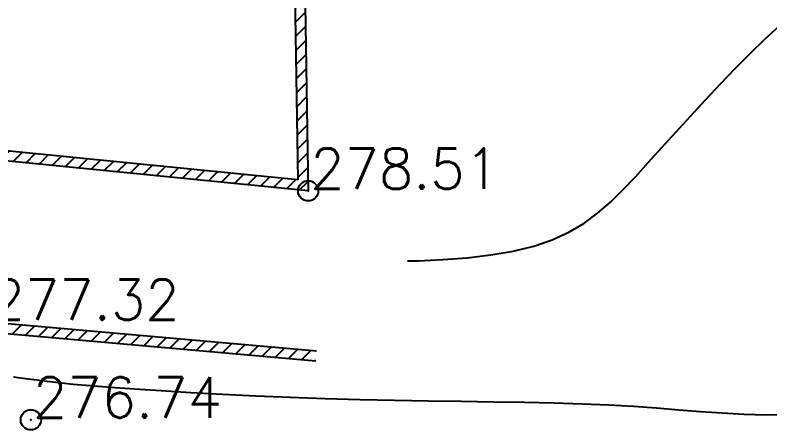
# Model space of a CAD drawing. Header units: millimetres. Extents: x 524954 to 526204, y 9523489 to 9524010.
# Drawn here: x 525860 to 525878.64, y 9523691.29 to 9523701.54 of the extents above; entities that cross this region are included whole.
import ezdxf

# ---------------------------------------------------------------- set-up
doc = ezdxf.new("R2010")
doc.units = ezdxf.units.MM
doc.header["$PDMODE"] = 32
doc.header["$PDSIZE"] = 0.5
for name, color, linetype in [('Cloture', 7, 'Continuous'), ('CN_01_00', 3, 'Continuous'), ('CN_02_00', 4, 'Continuous'), ('Murs', 1, 'Continuous'), ('TopoAlt', 3, 'Continuous'), ('TOPOJIS', 7, 'Continuous')]:
    doc.layers.add(name, color=color, linetype=linetype)
doc.styles.add('Simplex 1.0', font='Simplex.shx', dxfattribs={"width": 0.99, "height": 1})
pattern_1 = [(45, (0, 0), (-0.1767766952966, 0.1767766952966), [])]

# ---------------------------------------------------------------- blocks, each defined once
blk = doc.blocks.new('TCPOINT M')
at = {"color": 0}
blk.add_point((0, 0), dxfattribs=at)
at = {"layer": 'TopoAlt', "style": 'Simplex 1.0', "width": 0.99}
blk.add_attdef('ALT', (0.15, 0.15), '', height=1, dxfattribs=at)

msp = doc.modelspace()

# ---------------------------------------------------------------- hatches: boundary and pattern name
at = {"layer": 'Murs'}
h = msp.add_hatch(dxfattribs=at)
h.set_pattern_fill('_U', color=256, scale=0.25, angle=45, style=0, pattern_type=0)
h.set_pattern_definition(pattern_1)
h.paths.add_polyline_path([(525867.235, 9523697.199), (525846.894, 9523699.216), (525849.886, 9523719.086), (525866.913, 9523717.072)])
h.paths.add_polyline_path([(525866.98, 9523697.475), (525847.18, 9523699.439), (525850.097, 9523718.809), (525866.667, 9523716.85)], flags=0)
h = msp.add_hatch(dxfattribs=at)
h.set_pattern_fill('_U', color=256, scale=0.25, angle=45, style=0, pattern_type=0)
h.set_pattern_definition(pattern_1)
h.paths.add_polyline_path([(525845.185, 9523695.587), (525859.342, 9523693.963), (525867.444, 9523693.251), (525867.422, 9523693.002), (525859.317, 9523693.714), (525845.156, 9523695.338)])

# ---------------------------------------------------------------- linework, layer by layer
at = {"layer": 'Cloture', "flags": 128}
for points in [[(525867.235, 9523697.199), (525846.894, 9523699.216), (525849.886, 9523719.086), (525866.913, 9523717.072)], [(525866.98, 9523697.475), (525847.18, 9523699.439), (525850.097, 9523718.809), (525866.667, 9523716.85)]]:
    msp.add_lwpolyline(points, close=True, dxfattribs=at)
for points in [[(525845.185, 9523695.587), (525859.342, 9523693.963), (525867.444, 9523693.251)], [(525845.156, 9523695.338), (525859.317, 9523693.714), (525867.422, 9523693.002)]]:
    msp.add_lwpolyline(points, dxfattribs=at)
at = {"layer": 'CN_01_00', "elevation": 277, "flags": 128}
msp.add_lwpolyline([(525859.954, 9523692.609), (525860.128, 9523692.584), (525860.317, 9523692.557), (525860.531, 9523692.527), (525860.781, 9523692.496), (525861.077, 9523692.463), (525861.431, 9523692.427), (525861.853, 9523692.39), (525862.355, 9523692.35), (525862.943, 9523692.307), (525863.608, 9523692.264), (525864.339, 9523692.221), (525865.121, 9523692.178), (525865.942, 9523692.138), (525866.79, 9523692.102), (525867.652, 9523692.07), (525868.515, 9523692.045), (525869.368, 9523692.025), (525870.205, 9523692.011), (525871.022, 9523692), (525871.815, 9523691.989), (525872.579, 9523691.978), (525873.31, 9523691.963), (525874.005, 9523691.942), (525874.657, 9523691.915), (525875.267, 9523691.879), (525875.842, 9523691.837), (525876.392, 9523691.793), (525876.927, 9523691.75), (525877.459, 9523691.713), (525877.997, 9523691.685), (525878.552, 9523691.67), (525879.135, 9523691.672)], dxfattribs=at)
at = {"layer": 'CN_02_00', "elevation": 278, "flags": 128}
msp.add_lwpolyline([(525869.687, 9523695.468), (525869.954, 9523695.474), (525870.559, 9523695.501), (525871.161, 9523695.547), (525871.746, 9523695.615), (525872.3, 9523695.709), (525872.809, 9523695.832), (525873.265, 9523695.988), (525873.673, 9523696.177), (525874.041, 9523696.396), (525874.38, 9523696.644), (525874.7, 9523696.92), (525875.009, 9523697.221), (525875.318, 9523697.548), (525875.635, 9523697.897), (525875.969, 9523698.267), (525876.317, 9523698.652), (525876.677, 9523699.047), (525877.045, 9523699.445), (525877.417, 9523699.841), (525877.79, 9523700.228), (525878.16, 9523700.6), (525878.524, 9523700.951), (525878.879, 9523701.276)], dxfattribs=at)

# ---------------------------------------------------------------- block references
at = {"layer": 'TOPOJIS'}
ref = msp.add_blockref('TCPOINT M', (525867.235, 9523697.199, 278.51), dxfattribs=at)
ref.add_attrib('ALT', '278.51', (525867.285, 9523697.249, 278.51), dxfattribs={"layer": 'TopoAlt', "height": 1, "style": 'Simplex 1.0', "width": 0.99})
ref = msp.add_blockref('TCPOINT M', (525859.342, 9523693.963, 277.32), dxfattribs=at)
ref.add_attrib('ALT', '277.32', (525859.392, 9523694.013, 277.32), dxfattribs={"layer": 'TopoAlt', "height": 1, "style": 'Simplex 1.0', "width": 0.99})
ref = msp.add_blockref('TCPOINT M', (525860.387, 9523691.544, 276.74), dxfattribs=at)
ref.add_attrib('ALT', '276.74', (525860.437, 9523691.594, 276.74), dxfattribs={"layer": 'TopoAlt', "height": 1, "style": 'Simplex 1.0', "width": 0.99})

doc.saveas('drawing.dxf')
